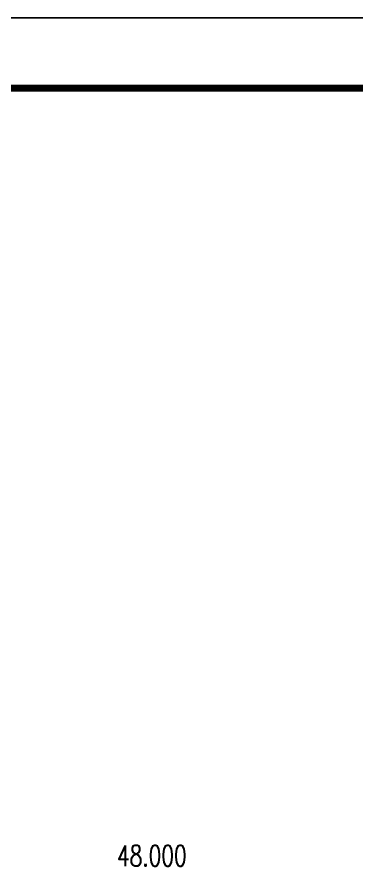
# Model space of a CAD drawing. Extents: x 1738711 to 2346805, y 1189731 to 2516152.
# Drawn here: x 2245363 to 2252608, y 2119130 to 2137328 of the extents above; entities that cross this region are included whole.
import ezdxf
from ezdxf.enums import TextEntityAlignment as Align

# ---------------------------------------------------------------- set-up
doc = ezdxf.new("R2010")
doc.units = 0
doc.header["$LTSCALE"] = 1000
doc.header["$MEASUREMENT"] = 0
doc.layers.add('PUB_TEXT', color=7, linetype='Continuous')
doc.layers.add('TK', color=4, linetype='Continuous')
doc.styles.add('_TCH_DIM', font='SIMPLEX', dxfattribs={"bigfont": 'GBCBIG'})
doc.styles.add('宋体', font='SIMSUN.TTF', dxfattribs={"width": 0.75})

# ---------------------------------------------------------------- blocks, each defined once
blk = doc.blocks.new('hjashrtahreahe')
at = {"layer": 'TK', "color": 7, "const_width": 25}
blk.add_lwpolyline([(0, 59400), (84100, 59400), (84100, 0), (0, 0)], close=True, dxfattribs=at)
at = {"layer": 'TK', "color": 3, "const_width": 100}
blk.add_lwpolyline([(2500, 1000), (2500, 58400), (83100, 58400), (83100, 1000)], close=True, dxfattribs=at)
at = {"layer": 'TK', "style": '宋体', "width": 0.75}
for tag, height, p in [('项目负责人', 350, (6003, 57089)), ('专业负责人', 350, (6003, 56224)), ('设计人', 350, (6003, 55419)), ('版号1', 250, (77304, 22193)), ('时间1', 250, (82405, 22193)), ('版号2', 250, (77304, 21593)), ('时间2', 250, (82405, 21593)), ('版号3', 250, (77304, 20993)), ('时间3', 250, (82405, 20993)), ('建筑会签', 0.0001, (78978, 2403)), ('电气会签', 0.0001, (82128, 2403)), ('结构会签', 0.0001, (78978, 1803)), ('暖通会签', 0.0001, (82128, 1803)), ('给排水会签', 0.0001, (78978, 1250)), ('智能化会签', 0.0001, (82128, 1250))]:
    blk.add_attdef(tag, text='', height=height, dxfattribs=at).set_placement(p, align=Align.CENTER)
for tag, p in [('合作设计单位', (80816, 48986)), ('版号说明1', (79854, 22318)), ('版号说明2', (79854, 21718)), ('版号说明3', (79854, 21118)), ('浙江绿储科技有限公司', (80545, 16036)), ('百兆瓦级集中式熔盐储能关键', (80545, 14953)), ('设备研发及制造基地项目', (80545, 14603)), ('1#研发楼', (80545, 13636)), ('图名', (80545, 12436)), ('工程编号', (78978, 11461)), ('子项编号', (82128, 11461)), ('建筑', (78978, 10711)), ('图号', (82128, 10711)), ('施工图', (78978, 9961)), ('2023.03', (82128, 9961)), ('审定', (79353, 8461)), ('审核', (79353, 7711)), ('工程负责', (79353, 6961)), ('专业负责', (79353, 6211)), ('设计', (79353, 5461)), ('制图', (79353, 4711)), ('校对', (79353, 3961))]:
    blk.add_attdef(tag, text='', height=250, dxfattribs=at).set_placement(p, align=Align.MIDDLE_CENTER)

msp = doc.modelspace()

# ---------------------------------------------------------------- block references
at = {"xscale": 1.5, "yscale": 1.5, "zscale": 1.5}
msp.add_blockref('hjashrtahreahe', (2137913.5, 2048209.1), dxfattribs=at)

# ---------------------------------------------------------------- texts
at = {"layer": 'PUB_TEXT', "color": 7, "style": '_TCH_DIM', "width": 0.705882}
msp.add_text('48.000', height=446.25, dxfattribs=at).set_placement((2247495.5, 2119209))

doc.saveas('drawing.dxf')
